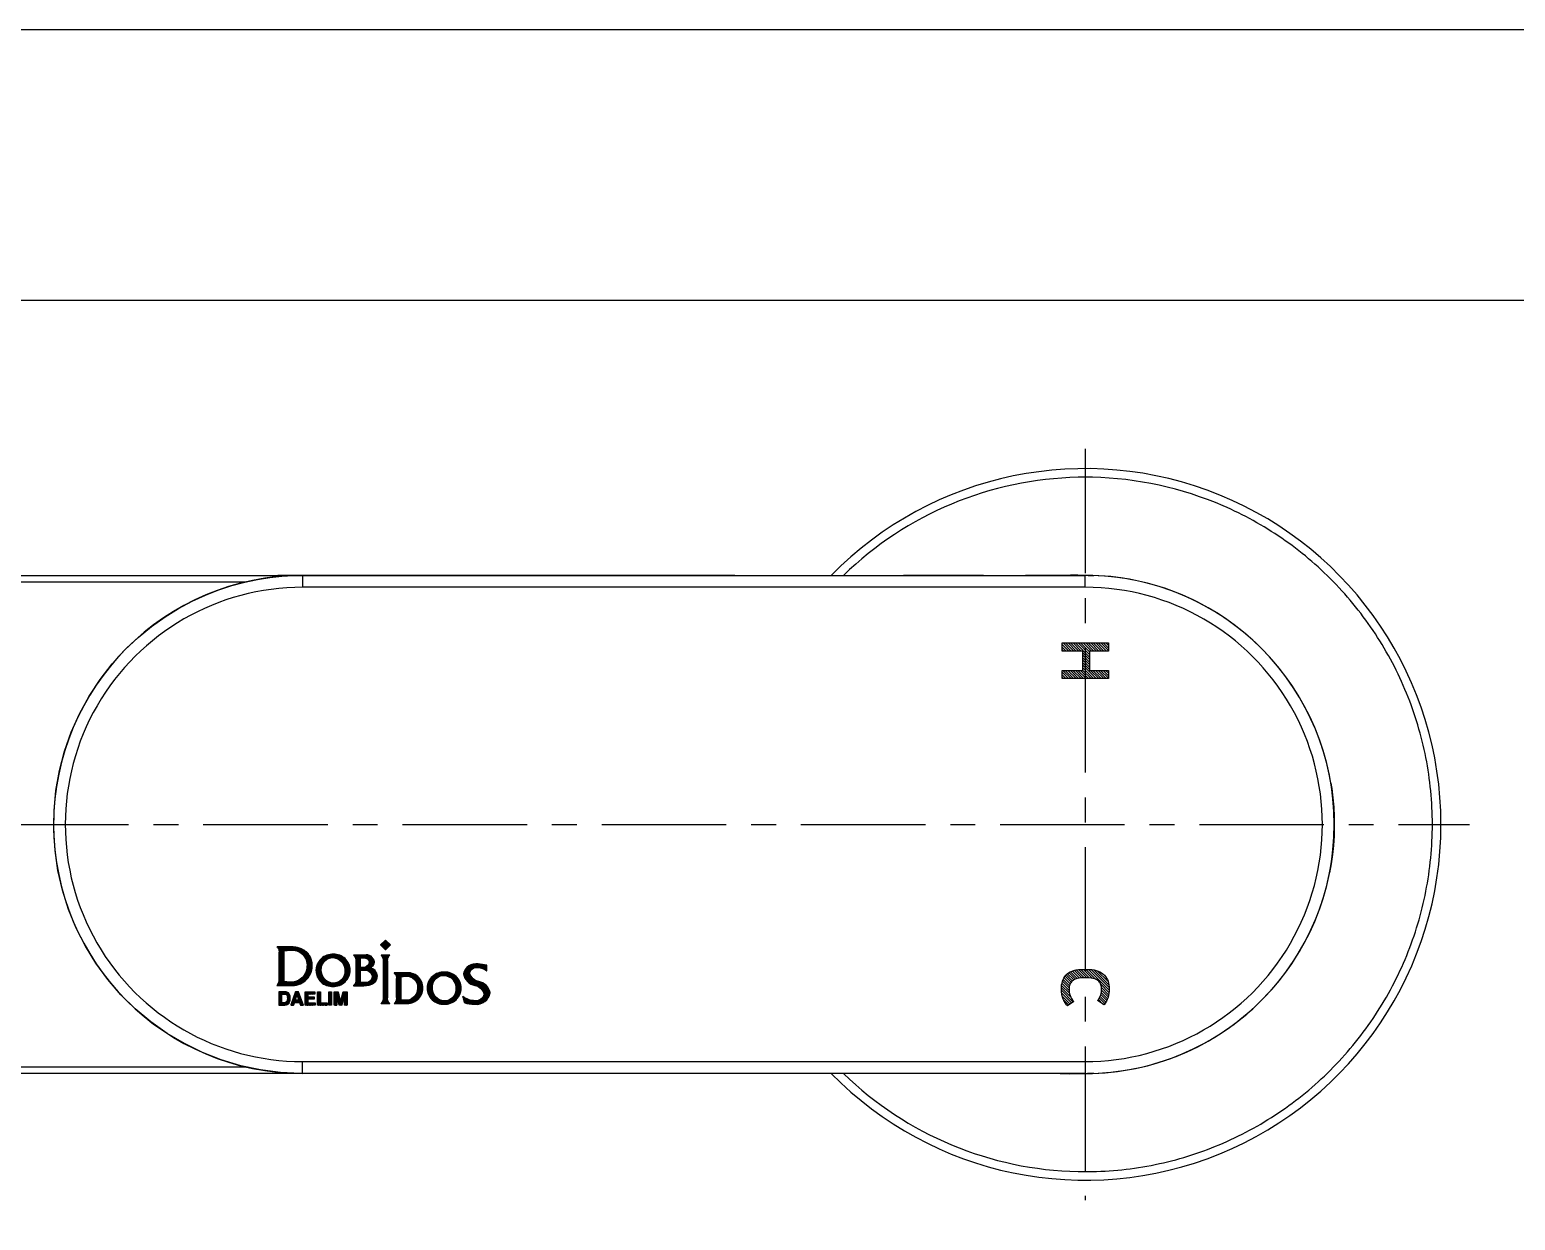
# Model space of a CAD drawing. Extents: x -14459 to -13865, y -11108 to -10688.
# Drawn here: x -14123.3 to -14018.9, y -10771.6 to -10688 of the extents above; entities that cross this region are included whole.
import ezdxf

# ---------------------------------------------------------------- set-up
doc = ezdxf.new("R2010")
doc.units = 0
doc.header["$LTSCALE"] = 7
doc.linetypes.add('CENTER', pattern=[2, 1.25, -0.25, 0.25, -0.25])
doc.layers.get('0').update_dxf_attribs({"color": 2, "linetype": 'CONTINUOUS'})
for name, color, linetype in [('D', 2, 'CONTINUOUS'), ('DIM', 2, 'CONTINUOUS'), ('DWG', 7, 'CONTINUOUS'), ('FL0702_BODY_DXF_CONTINUOUS_LINE', 7, 'CONTINUOUS'), ('LAYER_1', 160, 'CONTINUOUS'), ('TXT', 4, 'CONTINUOUS'), ('기본값', 7, 'CONTINUOUS')]:
    doc.layers.add(name, color=color, linetype=linetype)
pattern_1 = [(225, (-12935.545196, -9641.216866), (0.00531108553, -0.00531108553), [])]

# ---------------------------------------------------------------- blocks, each defined once
blk = doc.blocks.new('A$C7B5C652C')
at = {"layer": 'DWG', "linetype": 'Continuous'}
for p, q in [((-0.47, 2.69), (-0.03, 3)), ((-0.96, 0.44), (-1.54, 0.44)), ((-1.41, 1.02), (-1.08, 1.02))]:
    blk.add_line(p, q, dxfattribs=at)
blk.add_lwpolyline([(-2.59, 2.92), (-2.14, 2.61)], dxfattribs=at)
for points in [[(-2.95, 1.8), (-2.95, 2.03), (-2.92, 2.23), (-2.87, 2.41)], [(-2.87, 2.41), (-2.81, 2.58), (-2.72, 2.76), (-2.59, 2.92)], [(-2.36, 2.22), (-2.4, 2.09), (-2.41, 1.95), (-2.41, 1.8)], [(-2.14, 2.61), (-2.25, 2.48), (-2.33, 2.35), (-2.36, 2.22)], [(-0.2, 2.26), (-0.25, 2.42), (-0.34, 2.56), (-0.47, 2.69)], [(-0.13, 1.8), (-0.13, 1.95), (-0.15, 2.1), (-0.2, 2.26)], [(-0.03, 3), (0.07, 2.9), (0.15, 2.8), (0.2, 2.69)], [(0.2, 2.69), (0.26, 2.59), (0.3, 2.48), (0.33, 2.38)], [(0.33, 2.38), (0.37, 2.27), (0.39, 2.17), (0.39, 2.06)], [(-2.87, 1.27), (-2.92, 1.43), (-2.95, 1.61), (-2.95, 1.8)], [(-2.61, 0.84), (-2.73, 0.96), (-2.81, 1.11), (-2.87, 1.27)], [(-2.41, 1.8), (-2.41, 1.71), (-2.4, 1.61), (-2.37, 1.52)], [(-2.37, 1.52), (-2.34, 1.42), (-2.29, 1.34), (-2.22, 1.27)], [(-2.22, 1.27), (-2.14, 1.2), (-2.04, 1.14), (-1.91, 1.09)], [(-1.91, 1.09), (-1.78, 1.05), (-1.61, 1.02), (-1.41, 1.02)], [(-1.08, 1.02), (-0.91, 1.02), (-0.76, 1.05), (-0.64, 1.09)], [(-0.64, 1.09), (-0.52, 1.13), (-0.42, 1.19), (-0.35, 1.26)], [(-0.35, 1.26), (-0.27, 1.33), (-0.22, 1.41), (-0.18, 1.5)], [(-0.18, 1.5), (-0.15, 1.6), (-0.13, 1.69), (-0.13, 1.8)], [(0.33, 1.27), (0.28, 1.11), (0.2, 0.96), (0.09, 0.84)], [(0.41, 1.77), (0.41, 1.6), (0.38, 1.43), (0.33, 1.27)], [(0.39, 2.06), (0.4, 1.96), (0.41, 1.86), (0.41, 1.77)], [(-2.17, 0.55), (-2.35, 0.62), (-2.49, 0.72), (-2.61, 0.84)], [(-1.54, 0.44), (-1.79, 0.44), (-2, 0.48), (-2.17, 0.55)], [(-0.34, 0.55), (-0.51, 0.48), (-0.72, 0.44), (-0.96, 0.44)], [(0.09, 0.84), (-0.02, 0.72), (-0.17, 0.62), (-0.34, 0.55)]]:
    blk.add_open_spline(points, degree=3, dxfattribs=at)

msp = doc.modelspace()

# ---------------------------------------------------------------- hatches: boundary and pattern name
at = {"layer": 'D'}
h = msp.add_hatch(dxfattribs=at)
h.set_pattern_fill('ANSI31', color=256, angle=270, style=0)
h.set_pattern_definition([(315, (26119.52972, 9215.50683), (0.08838834765, 0.08838834765), [])])
h.paths.add_polyline_path([(-14049.30045, -10733.00426), (-14049.30045, -10731.65418), (-14050.75919, -10731.65418), (-14050.75919, -10731.07597), (-14047.5034, -10731.07597), (-14047.5034, -10731.65418), (-14048.82209, -10731.65418), (-14048.82209, -10733.00426), (-14047.5034, -10733.00426), (-14047.5034, -10733.58211), (-14050.75919, -10733.58211), (-14050.75919, -10733.00426)], flags=0)
h = msp.add_hatch(dxfattribs=at)
h.set_pattern_fill('ANSI31', color=256, scale=0.060088, angle=540, style=0)
h.set_pattern_definition(pattern_1)
h.paths.add_polyline_path([(-14104.31001, -10752.53383), (-14104.34475, -10752.52215), (-14104.38011, -10752.51115), (-14104.41606, -10752.50082), (-14104.4526, -10752.49117), (-14104.48974, -10752.48221), (-14104.52746, -10752.47394), (-14104.56576, -10752.46637), (-14104.60463, -10752.4595), (-14104.64407, -10752.45333), (-14104.68408, -10752.44787), (-14104.72464, -10752.44312), (-14104.76576, -10752.43909), (-14104.80742, -10752.43578), (-14104.84963, -10752.4332), (-14104.89237, -10752.43135), (-14104.97944, -10752.42987), (-14105.92994, -10752.42987, -0.236351066), (-14105.79562, -10752.84375), (-14105.79634, -10752.917), (-14105.79698, -10752.9798), (-14105.79698, -10754.55618), (-14105.79649, -10754.62779), (-14105.79603, -10754.69397, -0.243655521), (-14105.95391, -10755.13528), (-14105.00037, -10755.13528, 0.43964193), (-14103.45547, -10753.75749), (-14103.4559, -10753.71933), (-14103.45718, -10753.68163), (-14103.4593, -10753.6444), (-14103.46226, -10753.60763), (-14103.46606, -10753.57133), (-14103.47068, -10753.53552), (-14103.47613, -10753.50018), (-14103.4824, -10753.46533), (-14103.48948, -10753.43097), (-14103.49737, -10753.39711), (-14103.50607, -10753.36374), (-14103.51556, -10753.33088), (-14103.52585, -10753.29853), (-14103.53692, -10753.26669), (-14103.54877, -10753.23537), (-14103.5614, -10753.20458), (-14103.57481, -10753.1743), (-14103.58898, -10753.14457), (-14103.60391, -10753.11536), (-14103.6196, -10753.0867), (-14103.63604, -10753.05859), (-14103.65322, -10753.03102), (-14103.67115, -10753.00401), (-14103.68981, -10752.97755), (-14103.7092, -10752.95166), (-14103.72932, -10752.92634), (-14103.75016, -10752.90159), (-14103.77171, -10752.87742), (-14103.79397, -10752.85383), (-14103.81693, -10752.83082), (-14103.8406, -10752.80841), (-14103.86495, -10752.78659), (-14103.89, -10752.76537), (-14103.91573, -10752.74476), (-14103.94213, -10752.72475), (-14103.96921, -10752.70536), (-14103.99696, -10752.68659), (-14104.02537, -10752.66843), (-14104.05444, -10752.65091), (-14104.08416, -10752.63402), (-14104.11452, -10752.61776), (-14104.14553, -10752.60214), (-14104.17717, -10752.58717), (-14104.20945, -10752.57285), (-14104.24235, -10752.55918), (-14104.27587, -10752.54617)])
h.paths.add_polyline_path([(-14105.01087, -10752.66738, -0.483453357), (-14103.8274, -10753.8081, -0.445777574), (-14105.08523, -10754.8978), (-14105.4094, -10754.86768), (-14105.42862, -10754.86378), (-14105.42862, -10752.71891), (-14105.41, -10752.71468)], flags=16)
h.paths.add_polyline_path([(-14101.96473, -10752.94743, 0.421392186), (-14103.19289, -10754.07414, 0.424464785), (-14101.99739, -10755.21069, 0.419676399), (-14100.79197, -10754.05775, 0.420230276)])
h.paths.add_polyline_path([(-14101.98745, -10753.18319, -0.422983415), (-14101.1654, -10754.12332, -0.443437946), (-14101.98102, -10754.97487, -0.412578519), (-14102.81956, -10754.04469, -0.443880162)], flags=16)
h.paths.add_polyline_path([(-14099.08743, -10753.478, 0.448312682), (-14099.77206, -10753.00311), (-14100.54829, -10753.00311), (-14100.54829, -10753.0129, -0.29521394), (-14100.40413, -10753.46161), (-14100.40413, -10754.69651, -0.289976597), (-14100.54829, -10755.1485), (-14100.54829, -10755.15831), (-14100.00785, -10755.15831, 0.113926813), (-14099.27414, -10755.05675, 0.285243547), (-14098.88112, -10754.48356, 0.373227885), (-14099.41497, -10753.90381, 0.323791047)])
h.paths.add_polyline_path([(-14100.07011, -10753.22912), (-14099.85059, -10753.2061, -0.453803539), (-14099.44447, -10753.53038, -0.413867547), (-14099.96193, -10753.87103), (-14100.07011, -10753.87103)], flags=16)
h.paths.add_polyline_path([(-14100.07011, -10754.08723), (-14099.84083, -10754.07414, -0.446220881), (-14099.24461, -10754.51304, -0.476995034), (-14099.78502, -10754.92241), (-14100.07011, -10754.89619)], flags=16)
h.paths.add_polyline_path([(-14098.14533, -10753.46491, -0.288199937), (-14098.00123, -10753.0129), (-14098.00123, -10753.00311), (-14098.56948, -10753.00311), (-14098.56948, -10753.06587, -0.248323585), (-14098.47943, -10753.46491), (-14098.47943, -10755.95013, -0.245344112), (-14098.56948, -10756.34555), (-14098.56948, -10756.40871), (-14098.00123, -10756.40871), (-14098.00123, -10756.39889, -0.290314591), (-14098.14533, -10755.95013)])
h.paths.add_polyline_path([(-14097.96774, -10752.29502), (-14098.31243, -10751.95034), (-14098.56948, -10752.20734), (-14098.56948, -10752.38248), (-14098.31243, -10752.63956)])
h.paths.add_polyline_path([(-14098.56948, -10752.20734), (-14098.65706, -10752.29489), (-14098.56948, -10752.38248)])
h.paths.add_polyline_path([(-14098.56948, -10753.00311), (-14098.62353, -10753.00311), (-14098.62353, -10753.0129, -0.043350067), (-14098.56948, -10753.06587)])
h.paths.add_polyline_path([(-14096.89286, -10754.25517), (-14097.69532, -10754.25517), (-14097.69532, -10754.26498, -0.310287091), (-14097.55127, -10754.70389), (-14097.55127, -10755.93879, -0.280542275), (-14097.69532, -10756.40059), (-14097.69532, -10756.41034), (-14096.90925, -10756.41034, 0.442759957), (-14095.68096, -10755.31311, 0.459325068)])
h.paths.add_polyline_path([(-14096.92247, -10754.49099, -0.485809689), (-14096.0544, -10755.35241, -0.453578419), (-14096.978, -10756.17445), (-14097.21712, -10756.15165), (-14097.21712, -10754.52698)], flags=16)
h.paths.add_polyline_path([(-14094.15976, -10754.19951, 0.421405125), (-14095.38805, -10755.32625, 0.424441279), (-14094.1926, -10756.46272, 0.419715787), (-14092.9871, -10755.30986, 0.420245362)])
h.paths.add_polyline_path([(-14094.18276, -10754.43531, -0.423025914), (-14093.36054, -10755.37543, -0.443471173), (-14094.17621, -10756.22695, -0.41259122), (-14095.01462, -10755.29672, -0.443865127)], flags=16)
h.paths.add_polyline_path([(-14091.19625, -10753.71604), (-14091.79364, -10753.62999, 0.42075008), (-14092.8175, -10754.33196, 0.317457491), (-14092.03108, -10755.14427, -0.298737554), (-14091.37913, -10755.75366, -0.384409901), (-14092.00265, -10756.2142, -0.16199891), (-14092.87712, -10755.90659), (-14092.77554, -10756.34416, 0.08677806), (-14092.04864, -10756.4641, 0.406659346), (-14090.95375, -10755.62405, 0.296430894), (-14091.73873, -10754.86596, -0.278799962), (-14092.39212, -10754.28599, -0.426892729), (-14091.8272, -10753.87987, -0.173483058), (-14091.19625, -10754.1111)])
h = msp.add_hatch(dxfattribs=at)
h.set_pattern_fill('ANSI31', color=256, angle=270, style=0)
h.set_pattern_definition([(315, (26119.53156, 9224.93324), (0.08838834765, 0.08838834765), [])])
h.paths.add_polyline_path([(-14047.45189, -10755.37935), (-14047.45316, -10755.46387), (-14047.45697, -10755.54596), (-14047.46333, -10755.62561), (-14047.46745, -10755.66451), (-14047.47222, -10755.70281), (-14047.47761, -10755.74048), (-14047.48363, -10755.77754), (-14047.49029, -10755.81398), (-14047.49758, -10755.8498), (-14047.50549, -10755.88499), (-14047.51404, -10755.91957), (-14047.52322, -10755.95351), (-14047.53303, -10755.98684), (-14047.54367, -10756.01978), (-14047.55522, -10756.0526), (-14047.56768, -10756.0853), (-14047.58106, -10756.11787), (-14047.59535, -10756.15032), (-14047.61055, -10756.18264), (-14047.62667, -10756.21484), (-14047.64371, -10756.24692), (-14047.66166, -10756.27887), (-14047.68054, -10756.3107), (-14047.70033, -10756.34241), (-14047.72104, -10756.37399), (-14047.74268, -10756.40544), (-14047.76524, -10756.43678), (-14047.78872, -10756.46798), (-14047.81313, -10756.49907), (-14048.25551, -10756.18792), (-14048.23507, -10756.16306), (-14048.21553, -10756.13824), (-14048.19689, -10756.11346), (-14048.17917, -10756.08871), (-14048.16234, -10756.064), (-14048.14642, -10756.03933), (-14048.13139, -10756.01469), (-14048.11727, -10755.9901), (-14048.10404, -10755.96555), (-14048.09171, -10755.94104), (-14048.08027, -10755.91657), (-14048.06973, -10755.89215), (-14048.06007, -10755.86777), (-14048.05131, -10755.84344), (-14048.04343, -10755.81916), (-14048.03644, -10755.79492), (-14048.02439, -10755.74594), (-14048.0139, -10755.69611), (-14048.00499, -10755.64542), (-14047.99768, -10755.59388), (-14047.99197, -10755.54151), (-14047.98787, -10755.48829), (-14047.98541, -10755.43424), (-14047.98458, -10755.37935), (-14047.98475, -10755.36131), (-14047.98526, -10755.3433), (-14047.9861, -10755.32533), (-14047.98729, -10755.30739), (-14047.98881, -10755.28949), (-14047.99066, -10755.27162), (-14047.99286, -10755.25379), (-14047.99538, -10755.23599), (-14047.99825, -10755.21823), (-14048.00144, -10755.20051), (-14048.00498, -10755.18283), (-14048.00884, -10755.16519), (-14048.01304, -10755.14758), (-14048.01757, -10755.13002), (-14048.02243, -10755.1125), (-14048.02762, -10755.09501), (-14048.03325, -10755.07761), (-14048.03943, -10755.06045), (-14048.04615, -10755.04355), (-14048.05342, -10755.02689), (-14048.06123, -10755.01048), (-14048.06959, -10754.99432), (-14048.07849, -10754.97842), (-14048.08794, -10754.96277), (-14048.09794, -10754.94736), (-14048.10848, -10754.93222), (-14048.11957, -10754.91732), (-14048.1312, -10754.90268), (-14048.14338, -10754.88829), (-14048.15611, -10754.87416), (-14048.16938, -10754.86028), (-14048.18319, -10754.84666), (-14048.19766, -10754.83326), (-14048.21276, -10754.82018), (-14048.22849, -10754.80743), (-14048.24485, -10754.79499), (-14048.26184, -10754.78288), (-14048.27946, -10754.77108), (-14048.29771, -10754.75961), (-14048.31659, -10754.74845), (-14048.3361, -10754.73762), (-14048.35625, -10754.7271), (-14048.37703, -10754.71689), (-14048.39845, -10754.70701), (-14048.4205, -10754.69744), (-14048.44319, -10754.68818), (-14048.46651, -10754.67925), (-14048.49046, -10754.67062), (-14048.51516, -10754.66242), (-14048.5407, -10754.65473), (-14048.56709, -10754.64757), (-14048.59432, -10754.64093), (-14048.62239, -10754.63482), (-14048.65132, -10754.62923), (-14048.68108, -10754.62418), (-14048.7117, -10754.61965), (-14048.74316, -10754.61564), (-14048.77547, -10754.61217), (-14048.80863, -10754.60923), (-14048.84264, -10754.60682), (-14048.91321, -10754.60361), (-14048.98718, -10754.60254), (-14049.32126, -10754.60254), (-14049.38446, -10754.60353), (-14049.44523, -10754.6065), (-14049.47471, -10754.60874), (-14049.50358, -10754.61146), (-14049.53185, -10754.61469), (-14049.55951, -10754.61841), (-14049.58658, -10754.62263), (-14049.61305, -10754.62734), (-14049.63893, -10754.63255), (-14049.66421, -10754.63825), (-14049.68889, -10754.64446), (-14049.71299, -10754.65115), (-14049.73649, -10754.65835), (-14049.75941, -10754.66604), (-14049.7817, -10754.67408), (-14049.80346, -10754.68246), (-14049.82469, -10754.69117), (-14049.8454, -10754.70023), (-14049.86558, -10754.70963), (-14049.88523, -10754.71937), (-14049.90436, -10754.72944), (-14049.92296, -10754.73985), (-14049.94104, -10754.75061), (-14049.95859, -10754.7617), (-14049.97562, -10754.77313), (-14049.99212, -10754.7849), (-14050.00811, -10754.79701), (-14050.02356, -10754.80946), (-14050.0385, -10754.82224), (-14050.05292, -10754.83537), (-14050.06677, -10754.84873), (-14050.08015, -10754.86237), (-14050.09306, -10754.87628), (-14050.1055, -10754.89046), (-14050.11746, -10754.9049), (-14050.12895, -10754.91962), (-14050.13996, -10754.9346), (-14050.1505, -10754.94985), (-14050.16057, -10754.96536), (-14050.17016, -10754.98113), (-14050.17927, -10754.99717), (-14050.1879, -10755.01347), (-14050.19606, -10755.03003), (-14050.20374, -10755.04684), (-14050.21094, -10755.06392), (-14050.21766, -10755.08125), (-14050.22394, -10755.09883), (-14050.22982, -10755.11651), (-14050.23529, -10755.13429), (-14050.24035, -10755.15217), (-14050.24501, -10755.17015), (-14050.24927, -10755.18823), (-14050.25311, -10755.20642), (-14050.25656, -10755.2247), (-14050.2596, -10755.24309), (-14050.26223, -10755.26159), (-14050.26446, -10755.28019), (-14050.26628, -10755.29889), (-14050.2677, -10755.3177), (-14050.26871, -10755.33662), (-14050.26932, -10755.35564), (-14050.26952, -10755.37477), (-14050.26925, -10755.40306), (-14050.26843, -10755.43143), (-14050.26707, -10755.4599), (-14050.26516, -10755.48846), (-14050.2627, -10755.5171), (-14050.2597, -10755.54583), (-14050.25615, -10755.57464), (-14050.25206, -10755.60354), (-14050.24742, -10755.63252), (-14050.24224, -10755.66158), (-14050.23023, -10755.71995), (-14050.21604, -10755.77863), (-14050.19967, -10755.83761), (-14050.19038, -10755.86714), (-14050.18009, -10755.89632), (-14050.16881, -10755.92515), (-14050.15653, -10755.95364), (-14050.14325, -10755.98179), (-14050.12897, -10756.00959), (-14050.11369, -10756.03706), (-14050.09741, -10756.06418), (-14050.08012, -10756.09097), (-14050.06183, -10756.11741), (-14050.04253, -10756.14352), (-14050.02222, -10756.1693), (-14050.0009, -10756.19474), (-14049.97857, -10756.21984), (-14049.95522, -10756.24462), (-14049.93086, -10756.26906), (-14050.37324, -10756.57597), (-14050.40851, -10756.53961), (-14050.42542, -10756.52124), (-14050.44184, -10756.50275), (-14050.45778, -10756.48413), (-14050.47324, -10756.46539), (-14050.48821, -10756.44653), (-14050.50271, -10756.42754), (-14050.51672, -10756.40843), (-14050.53026, -10756.38919), (-14050.54332, -10756.36983), (-14050.5559, -10756.35035), (-14050.56801, -10756.33074), (-14050.57964, -10756.31101), (-14050.5908, -10756.29115), (-14050.60149, -10756.27117), (-14050.62171, -10756.23112), (-14050.64084, -10756.19114), (-14050.65887, -10756.15124), (-14050.67579, -10756.11141), (-14050.69161, -10756.07167), (-14050.70631, -10756.03201), (-14050.7199, -10755.99244), (-14050.73237, -10755.95297), (-14050.74373, -10755.9135), (-14050.75401, -10755.87418), (-14050.76321, -10755.83503), (-14050.77135, -10755.79603), (-14050.77843, -10755.75717), (-14050.78446, -10755.71847), (-14050.78944, -10755.6799), (-14050.7934, -10755.64147), (-14050.79936, -10755.56566), (-14050.80354, -10755.4922), (-14050.806, -10755.42105), (-14050.8068, -10755.35219), (-14050.80651, -10755.31901), (-14050.80561, -10755.28603), (-14050.80412, -10755.25323), (-14050.80203, -10755.22062), (-14050.79934, -10755.18821), (-14050.79605, -10755.15598), (-14050.79216, -10755.12395), (-14050.78766, -10755.0921), (-14050.78257, -10755.06045), (-14050.77687, -10755.02898), (-14050.77056, -10754.99771), (-14050.76364, -10754.96662), (-14050.75612, -10754.93573), (-14050.74799, -10754.90503), (-14050.73925, -10754.87451), (-14050.7299, -10754.84419), (-14050.71996, -10754.81425), (-14050.70931, -10754.78477), (-14050.69796, -10754.75575), (-14050.68591, -10754.72718), (-14050.67316, -10754.69906), (-14050.6597, -10754.6714), (-14050.64554, -10754.64419), (-14050.63068, -10754.61744), (-14050.61511, -10754.59114), (-14050.59885, -10754.5653), (-14050.58188, -10754.53991), (-14050.5642, -10754.51498), (-14050.54583, -10754.4905), (-14050.52675, -10754.46648), (-14050.50697, -10754.44291), (-14050.48648, -10754.4198), (-14050.46523, -10754.39726), (-14050.44327, -10754.3753), (-14050.42061, -10754.35391), (-14050.39724, -10754.3331), (-14050.37317, -10754.31286), (-14050.3484, -10754.2932), (-14050.32292, -10754.27412), (-14050.29673, -10754.25562), (-14050.26984, -10754.23771), (-14050.24223, -10754.22038), (-14050.21392, -10754.20363), (-14050.18491, -10754.18748), (-14050.15518, -10754.17191), (-14050.12474, -10754.15693), (-14050.09359, -10754.14255), (-14050.06174, -10754.12875), (-14050.02916, -10754.11562), (-14049.99574, -10754.10332), (-14049.96147, -10754.09187), (-14049.92634, -10754.08127), (-14049.89037, -10754.07151), (-14049.85354, -10754.06259), (-14049.81587, -10754.05453), (-14049.77735, -10754.04731), (-14049.73799, -10754.04093), (-14049.69777, -10754.03541), (-14049.65671, -10754.03073), (-14049.61481, -10754.02691), (-14049.57205, -10754.02393), (-14049.52846, -10754.0218), (-14049.48402, -10754.02052), (-14049.43873, -10754.0201), (-14048.85594, -10754.0201), (-14048.81069, -10754.02052), (-14048.76622, -10754.02177), (-14048.72252, -10754.02385), (-14048.67961, -10754.02677), (-14048.63749, -10754.03052), (-14048.59614, -10754.03509), (-14048.55559, -10754.0405), (-14048.51582, -10754.04673), (-14048.47684, -10754.05379), (-14048.43865, -10754.06168), (-14048.40126, -10754.07039), (-14048.36466, -10754.07993), (-14048.32886, -10754.09029), (-14048.29385, -10754.10147), (-14048.25964, -10754.11347), (-14048.22623, -10754.12629), (-14048.19358, -10754.13983), (-14048.16163, -10754.154), (-14048.13038, -10754.1688), (-14048.09983, -10754.18422), (-14048.07, -10754.20026), (-14048.04086, -10754.21693), (-14048.01243, -10754.23423), (-14047.98471, -10754.25214), (-14047.9577, -10754.27067), (-14047.93139, -10754.28982), (-14047.90579, -10754.30959), (-14047.8809, -10754.32998), (-14047.85672, -10754.35098), (-14047.83325, -10754.3726), (-14047.81049, -10754.39483), (-14047.78844, -10754.41768), (-14047.76704, -10754.44107), (-14047.74637, -10754.46493), (-14047.72642, -10754.48926), (-14047.7072, -10754.51406), (-14047.68871, -10754.53934), (-14047.67094, -10754.56509), (-14047.6539, -10754.59131), (-14047.63758, -10754.61801), (-14047.62198, -10754.64519), (-14047.60711, -10754.67284), (-14047.59296, -10754.70097), (-14047.57953, -10754.72957), (-14047.56682, -10754.75866), (-14047.55484, -10754.78822), (-14047.54357, -10754.81826), (-14047.53303, -10754.84877), (-14047.52322, -10754.87968), (-14047.51404, -10754.91089), (-14047.50549, -10754.94239), (-14047.49758, -10754.97419), (-14047.49029, -10755.00629), (-14047.48363, -10755.0387), (-14047.47761, -10755.0714), (-14047.47222, -10755.10441), (-14047.46745, -10755.13771), (-14047.46333, -10755.17132), (-14047.45983, -10755.20523), (-14047.45697, -10755.23945), (-14047.45475, -10755.27397), (-14047.45316, -10755.30879), (-14047.4522, -10755.34392)], flags=0)
h = msp.add_hatch(dxfattribs=at)
h.set_pattern_fill('ANSI31', color=256, scale=0.060088, angle=540, style=0)
h.set_pattern_definition(pattern_1)
h.paths.add_polyline_path([(-14105.03064, -10756.25372), (-14105.00535, -10756.14737), (-14104.99687, -10756.0282), (-14104.99888, -10755.97789), (-14105.00485, -10755.92583), (-14105.01482, -10755.87208), (-14105.03026, -10755.81874), (-14105.05272, -10755.76791), (-14105.08207, -10755.71962), (-14105.12726, -10755.66766), (-14105.18078, -10755.62767), (-14105.24258, -10755.59968), (-14105.28499, -10755.5891), (-14105.3337, -10755.5823), (-14105.38892, -10755.57939), (-14105.79548, -10755.57939), (-14105.79548, -10756.52338), (-14105.38892, -10756.52338), (-14105.25872, -10756.50376), (-14105.15315, -10756.445), (-14105.07247, -10756.34722)])
h.paths.add_polyline_path([(-14105.60444, -10755.74176), (-14105.42228, -10755.74176), (-14105.34201, -10755.75034), (-14105.28181, -10755.77611), (-14105.24173, -10755.8191), (-14105.21681, -10755.8782), (-14105.20169, -10755.95238), (-14105.19662, -10756.0414), (-14105.19994, -10756.10833), (-14105.20995, -10756.16876), (-14105.22667, -10756.22272), (-14105.27297, -10756.29949), (-14105.33818, -10756.34569), (-14105.42228, -10756.36115), (-14105.60444, -10756.36115)], flags=16)
h.paths.add_polyline_path([(-14104.41067, -10755.57939), (-14104.63441, -10755.57939), (-14104.97077, -10756.52338), (-14104.76432, -10756.52338), (-14104.70005, -10756.3285), (-14104.35433, -10756.3285), (-14104.2921, -10756.52338), (-14104.07815, -10756.52338)])
h.paths.add_polyline_path([(-14104.64708, -10756.16656), (-14104.52467, -10755.79528), (-14104.40618, -10756.16656)], flags=16)
h.paths.add_polyline_path([(-14103.31284, -10755.9463), (-14103.75829, -10755.9463), (-14103.75829, -10755.74674), (-14103.27198, -10755.74674), (-14103.27198, -10755.57939), (-14103.9509, -10755.57939), (-14103.9509, -10756.52338), (-14103.24763, -10756.52338), (-14103.24763, -10756.3543), (-14103.75829, -10756.3543), (-14103.75829, -10756.10824), (-14103.31284, -10756.10824)])
h.paths.add_polyline_path([(-14102.88534, -10755.57939), (-14103.08148, -10755.57939), (-14103.08148, -10756.52338), (-14102.4159, -10756.52338), (-14102.4159, -10756.3543), (-14102.88534, -10756.3543)])
h.paths.add_polyline_path([(-14102.10187, -10755.57939), (-14102.29825, -10755.57939), (-14102.29825, -10756.52338), (-14102.10187, -10756.52338)])
h.paths.add_polyline_path([(-14101.73617, -10755.86414), (-14101.73621, -10755.83838), (-14101.73635, -10755.80783), (-14101.73693, -10755.77719), (-14101.73716, -10755.75167), (-14101.73719, -10755.73132), (-14101.55933, -10756.52338), (-14101.36787, -10756.52338), (-14101.18824, -10755.73132), (-14101.18833, -10755.75167), (-14101.18867, -10755.77719), (-14101.18932, -10755.80783), (-14101.1894, -10755.83838), (-14101.18953, -10755.86414), (-14101.18963, -10755.88509), (-14101.18963, -10756.52338), (-14101.00716, -10756.52338), (-14101.00716, -10755.57939), (-14101.29006, -10755.57939), (-14101.46107, -10756.32166), (-14101.63243, -10755.57939), (-14101.91874, -10755.57939), (-14101.91874, -10756.52338), (-14101.73617, -10756.52338)])
h = msp.add_hatch(dxfattribs=at)
h.set_pattern_fill('ANSI31', color=256, scale=0.057227, angle=540, style=0)
h.set_pattern_definition([(225, (-13050.584782, -9648.634437), (0.005058176696, -0.005058176696), [])])
h.paths.add_polyline_path([(-14098.56948, -10756.34555, -0.043413743), (-14098.62353, -10756.39889), (-14098.62353, -10756.40871), (-14098.56948, -10756.40871)])

# ---------------------------------------------------------------- linework, layer by layer
at = {"linetype": 'Continuous'}
msp.add_lwpolyline([(-14458.92701, -11107.98563), (-13864.92701, -11107.98563), (-13864.92701, -10687.98563), (-14458.92701, -10687.98563)], close=True, dxfattribs=at)
at = {"layer": 'D', "color": 1, "linetype": 'CENTER'}
for p, q in [((-14049.12861, -10717.43036), (-14049.12861, -10770.21855)), ((-14181.11111, -10743.82445), (-14022.12862, -10743.82445))]:
    msp.add_line(p, q, dxfattribs=at)
at = {"layer": 'DWG', "color": 7, "linetype": 'Continuous'}
for p, q in [((-14104.13042, -10726.32553), (-14049.13042, -10726.32553)), ((-14050.16014, -10726.28867), (-14049.83058, -10726.29247)), ((-14049.83075, -10726.29801), (-14049.83069, -10726.30503)), ((-14049.83061, -10726.29282), (-14049.65591, -10726.29722)), ((-14049.83061, -10726.30921), (-14049.8305, -10726.31373)), ((-14049.8306, -10726.29247), (-14049.83013, -10726.32551)), ((-14049.8305, -10726.31373), (-14049.83021, -10726.32329)), ((-14049.65591, -10726.29722), (-14049.45943, -10726.30303)), ((-14049.45943, -10726.30303), (-14048.97712, -10726.31953)), ((-14049.24561, -10726.32553), (-14049.18552, -10726.32369)), ((-14049.18552, -10726.32369), (-14049.08982, -10726.32132)), ((-14049.08982, -10726.32132), (-14049.0468, -10726.3205)), ((-14049.06954, -10726.31964), (-14048.98681, -10726.31964)), ((-14049.0468, -10726.3205), (-14048.98782, -10726.31965)), ((-14048.98782, -10726.31965), (-14048.92733, -10726.31911)), ((-14048.92733, -10726.31911), (-14048.88112, -10726.31892)), ((-14048.88112, -10726.31892), (-14048.83417, -10726.31895)), ((-14048.7705, -10726.31933), (-14048.72198, -10726.3199)), ((-14048.72198, -10726.3199), (-14048.67284, -10726.32072)), ((-14048.67284, -10726.32072), (-14048.62312, -10726.3218)), ((-14048.62312, -10726.3218), (-14048.57284, -10726.32317)), ((-14048.57284, -10726.32317), (-14048.53305, -10726.32443)), ((-14104.13152, -10760.48778), (-14049.12934, -10760.4875)), ((-14104.13042, -10761.32545), (-14104.13152, -10760.48778)), ((-14049.12934, -10760.4875), (-14049.13042, -10761.32545)), ((-14104.13042, -10761.32786), (-14104.28964, -10761.32672)), ((-14049.13042, -10761.32553), (-14104.13042, -10761.32553)), ((-14049.67302, -10761.35435), (-14049.83046, -10761.3583)), ((-14049.83015, -10761.32569), (-14049.82972, -10761.35828)), ((-14049.41212, -10761.34648), (-14049.67302, -10761.35435)), ((-14048.95383, -10761.33061), (-14049.41212, -10761.34648))]:
    msp.add_line(p, q, dxfattribs=at)
for points in [[(-14104.28964, -10761.32672), (-14105.68439, -10761.25753), (-14107.08941, -10761.0739), (-14108.48048, -10760.77546), (-14109.84533, -10760.3647), (-14111.16628, -10759.84784), (-14112.43842, -10759.22762), (-14113.65328, -10758.50816), (-14114.80556, -10757.69357), (-14115.88972, -10756.78797), (-14116.89828, -10755.79673), (-14117.82477, -10754.72416), (-14118.66142, -10753.57865), (-14119.40275, -10752.36987), (-14120.04457, -10751.10601), (-14120.58224, -10749.79582), (-14121.01186, -10748.44704), (-14121.32991, -10747.06808), (-14121.53355, -10745.66778), (-14121.62394, -10744.25482), (-14121.60184, -10742.84024), (-14121.46675, -10741.43534), (-14121.21858, -10740.04671), (-14120.8586, -10738.68177), (-14120.38907, -10737.34934), (-14119.81117, -10736.0545), (-14119.13334, -10734.81447), (-14118.36224, -10733.63845), (-14117.51625, -10732.54879), (-14116.61737, -10731.56193), (-14115.68407, -10730.68085), (-14114.74435, -10729.91255), (-14113.79886, -10729.24048), (-14112.85055, -10728.65459), (-14111.90421, -10728.14837), (-14110.96074, -10727.71435), (-14110.02624, -10727.34857), (-14109.10452, -10727.04644), (-14108.19833, -10726.80349), (-14107.30987, -10726.61562), (-14106.44048, -10726.47892), (-14105.59116, -10726.38889), (-14104.763, -10726.34019), (-14104.23919, -10726.32978)], [(-14051.16062, -10726.32553), (-14050.78057, -10726.30166), (-14050.16014, -10726.28867)], [(-14049.83058, -10726.29247), (-14049.83063, -10726.29253), (-14049.83072, -10726.29347), (-14049.83072, -10726.29536), (-14049.83075, -10726.29801)], [(-14048.93259, -10726.32729), (-14048.89089, -10726.32724), (-14048.80099, -10726.32771)], [(-14048.83417, -10726.31895), (-14048.81837, -10726.319), (-14048.7705, -10726.31933)], [(-14048.80099, -10726.32771), (-14048.75337, -10726.32827), (-14048.70423, -10726.32908), (-14048.65384, -10726.33015), (-14048.60243, -10726.33149), (-14048.56044, -10726.33278)], [(-14049.83044, -10761.35859), (-14050.22613, -10761.36225), (-14050.89267, -10761.34425), (-14051.15303, -10761.32553)], [(-14049.83023, -10761.32553), (-14049.83027, -10761.3269), (-14049.83048, -10761.33331), (-14049.83063, -10761.33951), (-14049.83071, -10761.34532), (-14049.83073, -10761.35041), (-14049.83078, -10761.35439), (-14049.83065, -10761.35725), (-14049.83045, -10761.35857)], [(-14048.84326, -10761.33048), (-14048.96759, -10761.33064), (-14048.96949, -10761.33065)], [(-14048.53129, -10761.32467), (-14048.60758, -10761.32698), (-14048.68733, -10761.32876), (-14048.7561, -10761.3298), (-14048.84326, -10761.33048)]]:
    msp.add_lwpolyline(points, dxfattribs=at)
at = {"layer": 'DWG', "linetype": 'Continuous'}
msp.add_lwpolyline([(-14049.30045, -10733.00426), (-14049.30045, -10731.65418), (-14050.75919, -10731.65418), (-14050.75919, -10731.07597), (-14047.5034, -10731.07597), (-14047.5034, -10731.65418), (-14048.82209, -10731.65418), (-14048.82209, -10733.00426), (-14047.5034, -10733.00426), (-14047.5034, -10733.58211), (-14050.75919, -10733.58211), (-14050.75919, -10733.00426), (-14049.30045, -10733.00426)], dxfattribs=at)
at = {"layer": 'DWG', "color": 7, "linetype": 'Continuous'}
for centre, start, end in [((-14104.13042, -10743.82553), 90, 270), ((-14049.13042, -10743.82553), 270, 90)]:
    msp.add_arc(centre, 17.5, start, end, dxfattribs=at)
at = {"layer": 'DWG'}
for centre, radius, start, end in [((-14104.15275, -10743.82553), 16.66196, 89.9291154, 270), ((-14049.12869, -10743.82553), 16.66199, 269.9108407, 90)]:
    msp.add_arc(centre, radius, start, end, dxfattribs=at)
at = {"layer": 'DWG', "color": 7, "linetype": 'Continuous'}
for points, knots in [([(-14104.13042, -10726.32553), (-14104.13155, -10726.32554), (-14104.12996, -10726.32991), (-14104.1309, -10726.3336), (-14104.1305, -10726.34361), (-14104.13101, -10726.35977), (-14104.13096, -10726.38577), (-14104.13118, -10726.41936), (-14104.13129, -10726.46082), (-14104.13143, -10726.50964), (-14104.1316, -10726.5882), (-14104.13179, -10726.70012), (-14104.13196, -10726.84642), (-14104.13208, -10727.00293), (-14104.13212, -10727.10976), (-14104.13214, -10727.16354)], [0, 0, 0, 0, 0.004072686, 0.009241433, 0.01657249, 0.037942449, 0.068624097, 0.108907357, 0.158487519, 0.216913915, 0.283735869, 0.439710623, 0.61756656, 0.807495788, 1, 1, 1, 1]), ([(-14049.12869, -10727.16353), (-14049.12871, -10727.10976), (-14049.12876, -10727.00293), (-14049.12887, -10726.84642), (-14049.12904, -10726.70012), (-14049.12923, -10726.5882), (-14049.1294, -10726.50964), (-14049.12954, -10726.46082), (-14049.12965, -10726.41936), (-14049.12987, -10726.38577), (-14049.12982, -10726.35977), (-14049.13033, -10726.34361), (-14049.12993, -10726.3336), (-14049.13087, -10726.32991), (-14049.12928, -10726.32554), (-14049.13042, -10726.32553)], [0, 0, 0, 0, 0.192504237, 0.382433476, 0.560289431, 0.716264152, 0.783086095, 0.841512517, 0.891092696, 0.931375922, 0.962057536, 0.983427509, 0.990758577, 0.995927333, 1, 1, 1, 1]), ([(-14049.12869, -10727.1614), (-14058.29593, -10727.16285), (-14076.63042, -10727.15933), (-14094.9649, -10727.16284), (-14104.13214, -10727.16141)], [0, 0, 0, 0, 0.499999995, 1, 1, 1, 1])]:
    msp.add_open_spline(points, degree=3, knots=knots, dxfattribs=at)
at = {"layer": 'FL0702_BODY_DXF_CONTINUOUS_LINE', "color": 7, "linetype": 'Continuous'}
for p, q in [((-14110.79795, -10726.32464), (-14086.88325, -10726.32459)), ((-14089.75171, -10726.32459), (-14105.87349, -10726.32463)), ((-14073.74822, -10726.32459), (-14089.75171, -10726.32459)), ((-14056.28673, -10726.32457), (-14061.91022, -10726.32458)), ((-14050.04475, -10726.32425), (-14053.3299, -10726.32455)), ((-14048.62881, -10726.32333), (-14048.62868, -10726.33122)), ((-14031.87202, -10740.92941), (-14031.81098, -10741.29755)), ((-14031.81098, -10741.29755), (-14031.72789, -10741.95137)), ((-14031.72789, -10741.95137), (-14031.66925, -10742.61227)), ((-14031.70734, -10742.1749), (-14031.70489, -10742.20061)), ((-14031.6941, -10742.31974), (-14031.68736, -10742.3992)), ((-14031.68736, -10742.3992), (-14031.68099, -10742.47864)), ((-14031.68099, -10742.47864), (-14031.67499, -10742.55803)), ((-14031.67499, -10742.55803), (-14031.66936, -10742.63731)), ((-14031.66936, -10742.63731), (-14031.66411, -10742.71639)), ((-14031.66925, -10742.61227), (-14031.63559, -10743.28002)), ((-14031.66411, -10742.71639), (-14031.65925, -10742.79515)), ((-14031.65925, -10742.79515), (-14031.65476, -10742.87346)), ((-14031.64695, -10743.02817), (-14031.64361, -10743.10428)), ((-14031.64361, -10743.10428), (-14031.63931, -10743.21645)), ((-14031.63931, -10743.21645), (-14031.6358, -10743.32599)), ((-14031.62762, -10743.9609), (-14031.64611, -10744.63909)), ((-14031.6358, -10743.32599), (-14031.63304, -10743.43328)), ((-14031.63559, -10743.28002), (-14031.62762, -10743.9609)), ((-14031.63304, -10743.43328), (-14031.63098, -10743.53878)), ((-14031.62911, -10743.95577), (-14031.63032, -10744.06732)), ((-14031.62927, -10743.67454), (-14031.62871, -10743.76697)), ((-14031.62876, -10743.89623), (-14031.62911, -10743.95577)), ((-14031.62871, -10743.76697), (-14031.62862, -10743.83619)), ((-14031.62862, -10743.82406), (-14031.62862, -10743.82561)), ((-14031.68935, -10745.2975), (-14031.75653, -10745.94644)), ((-14031.64611, -10744.63909), (-14031.68935, -10745.2975)), ((-14049.72952, -10761.3246), (-14161.62858, -10761.3246)), ((-14048.62868, -10761.31852), (-14048.62882, -10761.32911))]:
    msp.add_line(p, q, dxfattribs=at)
msp.add_lwpolyline([(-14031.75653, -10745.94644), (-14031.84749, -10746.58952), (-14031.96263, -10747.22982)], dxfattribs=at)
for centre, radius, start, end in [((-14049.12862, -10743.8246), 25, 224.4313798, 135.5726611), ((-14049.13008, -10743.81145), 24.38038, 91.171558, 134.1297565), ((-14049.13734, -10743.77465), 24.3443, 88.8023609, 91.1562496), ((-14049.02357, -10740.73337), 14.40778, 89.5184367, 92.4105361), ((-14049.02008, -10740.00479), 13.67921, 88.3353638, 89.5074052), ((-14049.1299, -10743.82321), 17.50138, 271.6599749, 88.3394117), ((-14049.13288, -10743.84877), 24.3706, 225.857461, 268.8342826), ((-14049.02576, -10747.01308), 14.31055, 267.5799438, 270.5062968), ((-14049.02103, -10747.59386), 13.72975, 270.5079714, 271.6616815), ((-14049.11368, -10743.79276), 24.42579, 268.7918829, 271.1377682)]:
    msp.add_arc(centre, radius, start, end, dxfattribs=at)
for points, knots in [([(-14048.62865, -10768.21423), (-14047.04799, -10768.18185), (-14043.89532, -10767.8146), (-14039.37291, -10766.34804), (-14035.22019, -10764.05036), (-14031.58783, -10760.99228), (-14028.6101, -10757.29491), (-14026.76902, -10753.79042), (-14025.71889, -10750.82132), (-14025.15324, -10748.52666), (-14024.81233, -10746.18403), (-14024.65617, -10743.03656), (-14025.04221, -10739.09567), (-14026.40153, -10734.551), (-14028.6169, -10730.352), (-14031.59061, -10726.65113), (-14035.22762, -10723.59617), (-14040.74395, -10720.53536), (-14045.49373, -10719.49917), (-14048.62865, -10719.43496)], [0, 0, 0, 0, 0.062835772, 0.12519971, 0.187825062, 0.250285313, 0.312734975, 0.375358032, 0.406558783, 0.437744157, 0.469131344, 0.500499048, 0.562830115, 0.625439124, 0.687876037, 0.750343038, 0.812985031, 0.875377779, 1, 1, 1, 1]), ([(-14161.62862, -10726.32226), (-14161.0395, -10726.31948), (-14159.86124, -10726.32463), (-14157.50476, -10726.32416), (-14154.55915, -10726.32523), (-14151.02443, -10726.32448), (-14146.31145, -10726.32422), (-14140.42024, -10726.32395), (-14130.99429, -10726.32401), (-14119.21183, -10726.32451), (-14105.07288, -10726.32477), (-14090.9339, -10726.32472), (-14072.54824, -10726.32426), (-14058.87558, -10726.32564), (-14049.91592, -10726.32392)], [0, 0, 0, 0, 0.015820809, 0.0316414, 0.063282613, 0.094923836, 0.126565068, 0.189847558, 0.253130083, 0.379695252, 0.506260591, 0.632826109, 0.759391809, 1, 1, 1, 1]), ([(-14108.17418, -10726.79914), (-14108.73029, -10726.79906), (-14112.19809, -10726.79853), (-14118.5776, -10726.79692), (-14125.85686, -10726.79437), (-14131.68025, -10726.79186), (-14136.04779, -10726.78976), (-14140.41533, -10726.78743), (-14144.78286, -10726.78488), (-14148.42246, -10726.78257), (-14151.33415, -10726.78062), (-14153.51791, -10726.77908), (-14155.70168, -10726.77766), (-14157.52148, -10726.77659), (-14158.97731, -10726.77661), (-14160.06921, -10726.77781), (-14161.16101, -10726.77768), (-14162.61668, -10726.77823), (-14164.43211, -10726.95885), (-14166.56476, -10727.44771), (-14168.61521, -10728.2128), (-14170.55269, -10729.22992), (-14172.34702, -10730.48257), (-14173.96587, -10731.95481), (-14175.37945, -10733.62565), (-14176.9629, -10736.07013), (-14178.06729, -10738.80009), (-14178.62378, -10741.65815), (-14178.75356, -10743.47862), (-14178.69482, -10744.93363), (-14178.55155, -10746.38244), (-14178.20025, -10748.17241), (-14177.50369, -10750.24705), (-14176.23407, -10752.86895), (-14174.04425, -10755.81846), (-14171.16759, -10758.10514), (-14168.58378, -10759.45019), (-14166.53038, -10760.20749), (-14164.39781, -10760.69477), (-14162.58234, -10760.8781), (-14161.12665, -10760.87399), (-14160.03486, -10760.87293), (-14158.94297, -10760.87318), (-14157.48714, -10760.87251), (-14155.66734, -10760.87115), (-14153.48358, -10760.86983), (-14151.29982, -10760.86854), (-14148.38815, -10760.86683), (-14144.74855, -10760.86473), (-14140.38104, -10760.86227), (-14136.01352, -10760.85993), (-14131.64599, -10760.85773), (-14125.82262, -10760.85503), (-14118.5434, -10760.8522), (-14112.16174, -10760.8505), (-14108.69177, -10760.84998), (-14108.13348, -10760.84991)], [0.2093516398, 0.2093516398, 0.2093516398, 0.2093516398, 0.2153943634, 0.247033475, 0.2786725335, 0.2944920415, 0.3103115347, 0.3261310128, 0.3419504753, 0.357769922, 0.3656796392, 0.3735893541, 0.3814990856, 0.3894088421, 0.3933636688, 0.3973184496, 0.4012734411, 0.4052279691, 0.4131329234, 0.4210353928, 0.4289395419, 0.4368463625, 0.4447515829, 0.4526539106, 0.460557655, 0.4684626775, 0.4842390655, 0.492143379, 0.5000471592, 0.5040013493, 0.5079556366, 0.5158596373, 0.5237629923, 0.5316682716, 0.5474461297, 0.5632207593, 0.5711256562, 0.5790296619, 0.5869331479, 0.5948377527, 0.5987922953, 0.6027472663, 0.6067020394, 0.6106568625, 0.6185665957, 0.626476304, 0.6343859968, 0.6422956913, 0.6581150893, 0.6739344993, 0.6897539206, 0.7055733528, 0.7213927955, 0.7530317104, 0.784670661, 0.7907370852, 0.7907370852, 0.7907370852, 0.7907370852])]:
    msp.add_open_spline(points, degree=3, knots=knots, dxfattribs=at)
at = {"layer": 'LAYER_1', "color": 0, "linetype": 'Continuous'}
for points in [[(-14105.38892, -10755.57939), (-14105.79548, -10755.57939), (-14105.79548, -10756.52338), (-14105.38892, -10756.52338), (-14105.25872, -10756.50376), (-14105.15315, -10756.445), (-14105.07247, -10756.34722), (-14105.03064, -10756.25372), (-14105.00535, -10756.14737), (-14104.99687, -10756.0282), (-14104.99888, -10755.97789), (-14105.00485, -10755.92583), (-14105.01482, -10755.87208), (-14105.03026, -10755.81874), (-14105.05272, -10755.76791), (-14105.08207, -10755.71962), (-14105.12726, -10755.66766), (-14105.18078, -10755.62767), (-14105.24258, -10755.59968), (-14105.28499, -10755.5891), (-14105.3337, -10755.5823), (-14105.38892, -10755.57939)], [(-14105.42228, -10755.74176), (-14105.34201, -10755.75034), (-14105.28181, -10755.77611), (-14105.24173, -10755.8191), (-14105.21681, -10755.8782), (-14105.20169, -10755.95238), (-14105.19662, -10756.0414), (-14105.19994, -10756.10833), (-14105.20995, -10756.16876), (-14105.22667, -10756.22272), (-14105.27297, -10756.29949), (-14105.33818, -10756.34569), (-14105.42228, -10756.36115), (-14105.60444, -10756.36115), (-14105.60444, -10755.74176), (-14105.42228, -10755.74176)], [(-14104.97077, -10756.52338), (-14104.76432, -10756.52338), (-14104.70005, -10756.3285), (-14104.35433, -10756.3285), (-14104.2921, -10756.52338), (-14104.07815, -10756.52338), (-14104.41067, -10755.57939), (-14104.63441, -10755.57939), (-14104.97077, -10756.52338)], [(-14103.27198, -10755.74674), (-14103.75829, -10755.74674), (-14103.75829, -10755.9463), (-14103.31284, -10755.9463), (-14103.31284, -10756.10824), (-14103.75829, -10756.10824), (-14103.75829, -10756.3543), (-14103.24763, -10756.3543), (-14103.24763, -10756.52338), (-14103.9509, -10756.52338), (-14103.9509, -10755.57939), (-14103.27198, -10755.57939), (-14103.27198, -10755.74674)], [(-14103.08148, -10755.57939), (-14102.88534, -10755.57939), (-14102.88534, -10756.3543), (-14102.4159, -10756.3543), (-14102.4159, -10756.52338), (-14103.08148, -10756.52338), (-14103.08148, -10755.57939)], [(-14102.10187, -10756.52338), (-14102.29825, -10756.52338), (-14102.29825, -10755.57939), (-14102.10187, -10755.57939), (-14102.10187, -10756.52338)], [(-14101.29006, -10755.57939), (-14101.00716, -10755.57939), (-14101.00716, -10756.52338), (-14101.18963, -10756.52338), (-14101.18963, -10755.88509), (-14101.18953, -10755.86414), (-14101.1894, -10755.83838), (-14101.18932, -10755.80783), (-14101.18867, -10755.77719), (-14101.18833, -10755.75167), (-14101.18824, -10755.73132), (-14101.36787, -10756.52338), (-14101.55933, -10756.52338), (-14101.73719, -10755.73132), (-14101.73716, -10755.75167), (-14101.73693, -10755.77719), (-14101.73635, -10755.80783), (-14101.73621, -10755.83838), (-14101.73617, -10755.86414), (-14101.73617, -10756.52338), (-14101.91874, -10756.52338), (-14101.91874, -10755.57939), (-14101.63243, -10755.57939), (-14101.46107, -10756.32166), (-14101.29006, -10755.57939)], [(-14104.52467, -10755.79528), (-14104.40618, -10756.16656), (-14104.64708, -10756.16656), (-14104.52467, -10755.79528)]]:
    msp.add_lwpolyline(points, dxfattribs=at)
at = {"layer": 'TXT', "color": 4}
msp.add_line((-14432.92701, -10706.98563), (-13878.92701, -10706.98563), dxfattribs=at)
at = {"layer": '기본값', "elevation": 283.29496}
for points in [[(-14104.97944, -10752.42987), (-14105.92994, -10752.42987, -0.236351066), (-14105.79562, -10752.84375), (-14105.79634, -10752.917), (-14105.79698, -10752.9798), (-14105.79698, -10754.55618), (-14105.79649, -10754.62779), (-14105.79603, -10754.69397, -0.243655521), (-14105.95391, -10755.13528), (-14105.00037, -10755.13528, 0.43964193), (-14103.45547, -10753.75749), (-14103.4559, -10753.71933), (-14103.45718, -10753.68163), (-14103.4593, -10753.6444), (-14103.46226, -10753.60763), (-14103.46606, -10753.57133), (-14103.47068, -10753.53552), (-14103.47613, -10753.50018), (-14103.4824, -10753.46533), (-14103.48948, -10753.43097), (-14103.49737, -10753.39711), (-14103.50607, -10753.36374), (-14103.51556, -10753.33088), (-14103.52585, -10753.29853), (-14103.53692, -10753.26669), (-14103.54877, -10753.23537), (-14103.5614, -10753.20458), (-14103.57481, -10753.1743), (-14103.58898, -10753.14457), (-14103.60391, -10753.11536), (-14103.6196, -10753.0867), (-14103.63604, -10753.05859), (-14103.65322, -10753.03102), (-14103.67115, -10753.00401), (-14103.68981, -10752.97755), (-14103.7092, -10752.95166), (-14103.72932, -10752.92634), (-14103.75016, -10752.90159), (-14103.77171, -10752.87742), (-14103.79397, -10752.85383), (-14103.81693, -10752.83082), (-14103.8406, -10752.80841), (-14103.86495, -10752.78659), (-14103.89, -10752.76537), (-14103.91573, -10752.74476), (-14103.94213, -10752.72475), (-14103.96921, -10752.70536), (-14103.99696, -10752.68659), (-14104.02537, -10752.66843), (-14104.05444, -10752.65091), (-14104.08416, -10752.63402), (-14104.11452, -10752.61776), (-14104.14553, -10752.60214), (-14104.17717, -10752.58717), (-14104.20945, -10752.57285), (-14104.24235, -10752.55918), (-14104.27587, -10752.54617), (-14104.31001, -10752.53383), (-14104.34475, -10752.52215), (-14104.38011, -10752.51115), (-14104.41606, -10752.50082), (-14104.4526, -10752.49117), (-14104.48974, -10752.48221), (-14104.52746, -10752.47394), (-14104.56576, -10752.46637), (-14104.60463, -10752.4595), (-14104.64407, -10752.45333), (-14104.68408, -10752.44787), (-14104.72464, -10752.44312), (-14104.76576, -10752.43909), (-14104.80742, -10752.43578), (-14104.84963, -10752.4332), (-14104.89237, -10752.43135), (-14104.97944, -10752.42987)], [(-14104.97944, -10752.42987), (-14105.92994, -10752.42987, -0.236351066), (-14105.79562, -10752.84375), (-14105.79634, -10752.917), (-14105.79698, -10752.9798), (-14105.79698, -10754.55618), (-14105.79649, -10754.62779), (-14105.79603, -10754.69397, -0.243655521), (-14105.95391, -10755.13528), (-14105.00037, -10755.13528, 0.43964193), (-14103.45547, -10753.75749), (-14103.4559, -10753.71933), (-14103.45718, -10753.68163), (-14103.4593, -10753.6444), (-14103.46226, -10753.60763), (-14103.46606, -10753.57133), (-14103.47068, -10753.53552), (-14103.47613, -10753.50018), (-14103.4824, -10753.46533), (-14103.48948, -10753.43097), (-14103.49737, -10753.39711), (-14103.50607, -10753.36374), (-14103.51556, -10753.33088), (-14103.52585, -10753.29853), (-14103.53692, -10753.26669), (-14103.54877, -10753.23537), (-14103.5614, -10753.20458), (-14103.57481, -10753.1743), (-14103.58898, -10753.14457), (-14103.60391, -10753.11536), (-14103.6196, -10753.0867), (-14103.63604, -10753.05859), (-14103.65322, -10753.03102), (-14103.67115, -10753.00401), (-14103.68981, -10752.97755), (-14103.7092, -10752.95166), (-14103.72932, -10752.92634), (-14103.75016, -10752.90159), (-14103.77171, -10752.87742), (-14103.79397, -10752.85383), (-14103.81693, -10752.83082), (-14103.8406, -10752.80841), (-14103.86495, -10752.78659), (-14103.89, -10752.76537), (-14103.91573, -10752.74476), (-14103.94213, -10752.72475), (-14103.96921, -10752.70536), (-14103.99696, -10752.68659), (-14104.02537, -10752.66843), (-14104.05444, -10752.65091), (-14104.08416, -10752.63402), (-14104.11452, -10752.61776), (-14104.14553, -10752.60214), (-14104.17717, -10752.58717), (-14104.20945, -10752.57285), (-14104.24235, -10752.55918), (-14104.27587, -10752.54617), (-14104.31001, -10752.53383), (-14104.34475, -10752.52215), (-14104.38011, -10752.51115), (-14104.41606, -10752.50082), (-14104.4526, -10752.49117), (-14104.48974, -10752.48221), (-14104.52746, -10752.47394), (-14104.56576, -10752.46637), (-14104.60463, -10752.4595), (-14104.64407, -10752.45333), (-14104.68408, -10752.44787), (-14104.72464, -10752.44312), (-14104.76576, -10752.43909), (-14104.80742, -10752.43578), (-14104.84963, -10752.4332), (-14104.89237, -10752.43135), (-14104.97944, -10752.42987)], [(-14105.41, -10752.71468), (-14105.01087, -10752.66738, -0.483453357), (-14103.8274, -10753.8081, -0.445777574), (-14105.08523, -10754.8978), (-14105.4094, -10754.86768), (-14105.42862, -10754.86378), (-14105.42862, -10752.71891), (-14105.41, -10752.71468)], [(-14105.41, -10752.71468), (-14105.01087, -10752.66738, -0.483453357), (-14103.8274, -10753.8081, -0.445777574), (-14105.08523, -10754.8978), (-14105.4094, -10754.86768), (-14105.42862, -10754.86378), (-14105.42862, -10752.71891), (-14105.41, -10752.71468)], [(-14101.96473, -10752.94743, 0.421392186), (-14103.19289, -10754.07414, 0.424464785), (-14101.99739, -10755.21069, 0.419676399), (-14100.79197, -10754.05775, 0.420230276), (-14101.96473, -10752.94743)], [(-14101.96473, -10752.94743, 0.421392186), (-14103.19289, -10754.07414, 0.424464785), (-14101.99739, -10755.21069, 0.419676399), (-14100.79197, -10754.05775, 0.420230276), (-14101.96473, -10752.94743)], [(-14101.98745, -10753.18319, -0.422983415), (-14101.1654, -10754.12332, -0.443437946), (-14101.98102, -10754.97487, -0.412578519), (-14102.81956, -10754.04469, -0.443880162), (-14101.98745, -10753.18319)], [(-14101.98745, -10753.18319, -0.422983415), (-14101.1654, -10754.12332, -0.443437946), (-14101.98102, -10754.97487, -0.412578519), (-14102.81956, -10754.04469, -0.443880162), (-14101.98745, -10753.18319)], [(-14100.40413, -10753.46161), (-14100.40413, -10754.69651, -0.289976597), (-14100.54829, -10755.1485), (-14100.54829, -10755.15831), (-14100.00785, -10755.15831, 0.113926813), (-14099.27414, -10755.05675, 0.285243547), (-14098.88112, -10754.48356, 0.373227885), (-14099.41497, -10753.90381, 0.323791047), (-14099.08743, -10753.478, 0.448312682), (-14099.77206, -10753.00311), (-14100.54829, -10753.00311), (-14100.54829, -10753.0129, -0.29521394), (-14100.40413, -10753.46161)], [(-14100.40413, -10753.46161), (-14100.40413, -10754.69651, -0.289976597), (-14100.54829, -10755.1485), (-14100.54829, -10755.15831), (-14100.00785, -10755.15831, 0.113926813), (-14099.27414, -10755.05675, 0.285243547), (-14098.88112, -10754.48356, 0.373227885), (-14099.41497, -10753.90381, 0.323791047), (-14099.08743, -10753.478, 0.448312682), (-14099.77206, -10753.00311), (-14100.54829, -10753.00311), (-14100.54829, -10753.0129, -0.29521394), (-14100.40413, -10753.46161)], [(-14099.85059, -10753.2061, -0.453803539), (-14099.44447, -10753.53038, -0.413867547), (-14099.96193, -10753.87103), (-14100.07011, -10753.87103), (-14100.07011, -10753.22912), (-14099.85059, -10753.2061)], [(-14099.85059, -10753.2061, -0.453803539), (-14099.44447, -10753.53038, -0.413867547), (-14099.96193, -10753.87103), (-14100.07011, -10753.87103), (-14100.07011, -10753.22912), (-14099.85059, -10753.2061)], [(-14098.47943, -10753.46491), (-14098.47943, -10755.95013, -0.291866615), (-14098.62353, -10756.39889), (-14098.62353, -10756.40871), (-14098.00123, -10756.40871), (-14098.00123, -10756.39889, -0.290314591), (-14098.14533, -10755.95013), (-14098.14533, -10753.46491, -0.288199937), (-14098.00123, -10753.0129), (-14098.00123, -10753.00311), (-14098.62353, -10753.00311), (-14098.62353, -10753.0129, -0.29484764), (-14098.47943, -10753.46491)], [(-14098.47943, -10753.46491), (-14098.47943, -10755.95013, -0.291866615), (-14098.62353, -10756.39889), (-14098.62353, -10756.40871), (-14098.00123, -10756.40871), (-14098.00123, -10756.39889, -0.290314591), (-14098.14533, -10755.95013), (-14098.14533, -10753.46491, -0.288199937), (-14098.00123, -10753.0129), (-14098.00123, -10753.00311), (-14098.62353, -10753.00311), (-14098.62353, -10753.0129, -0.29484764), (-14098.47943, -10753.46491)], [(-14092.04864, -10756.4641, 0.406659346), (-14090.95375, -10755.62405, 0.296430894), (-14091.73873, -10754.86596, -0.278799962), (-14092.39212, -10754.28599, -0.426892729), (-14091.8272, -10753.87987, -0.173483058), (-14091.19625, -10754.1111), (-14091.19625, -10753.71604), (-14091.79364, -10753.62999, 0.42075008), (-14092.8175, -10754.33196, 0.317457491), (-14092.03108, -10755.14427, -0.298737554), (-14091.37913, -10755.75366, -0.384409901), (-14092.00265, -10756.2142, -0.16199891), (-14092.87712, -10755.90659), (-14092.77554, -10756.34416, 0.08677806), (-14092.04864, -10756.4641)], [(-14092.04864, -10756.4641, 0.406659346), (-14090.95375, -10755.62405, 0.296430894), (-14091.73873, -10754.86596, -0.278799962), (-14092.39212, -10754.28599, -0.426892729), (-14091.8272, -10753.87987, -0.173483058), (-14091.19625, -10754.1111), (-14091.19625, -10753.71604), (-14091.79364, -10753.62999, 0.42075008), (-14092.8175, -10754.33196, 0.317457491), (-14092.03108, -10755.14427, -0.298737554), (-14091.37913, -10755.75366, -0.384409901), (-14092.00265, -10756.2142, -0.16199891), (-14092.87712, -10755.90659), (-14092.77554, -10756.34416, 0.08677806), (-14092.04864, -10756.4641)], [(-14099.84083, -10754.07414, -0.446220881), (-14099.24461, -10754.51304, -0.476995034), (-14099.78502, -10754.92241), (-14100.07011, -10754.89619), (-14100.07011, -10754.08723), (-14099.84083, -10754.07414)], [(-14099.84083, -10754.07414, -0.446220881), (-14099.24461, -10754.51304, -0.476995034), (-14099.78502, -10754.92241), (-14100.07011, -10754.89619), (-14100.07011, -10754.08723), (-14099.84083, -10754.07414)], [(-14097.55127, -10755.93879, -0.280542275), (-14097.69532, -10756.40059), (-14097.69532, -10756.41034), (-14096.90925, -10756.41034, 0.442759959), (-14095.68096, -10755.31311, 0.459325067), (-14096.89286, -10754.25517), (-14097.69532, -10754.25517), (-14097.69532, -10754.26498, -0.310287091), (-14097.55127, -10754.70389), (-14097.55127, -10755.93879)], [(-14097.55127, -10755.93879, -0.280542275), (-14097.69532, -10756.40059), (-14097.69532, -10756.41034), (-14096.90925, -10756.41034, 0.442759959), (-14095.68096, -10755.31311, 0.459325067), (-14096.89286, -10754.25517), (-14097.69532, -10754.25517), (-14097.69532, -10754.26498, -0.310287091), (-14097.55127, -10754.70389), (-14097.55127, -10755.93879)], [(-14097.21712, -10754.52698), (-14096.92247, -10754.49099, -0.485809689), (-14096.0544, -10755.35241, -0.453578419), (-14096.978, -10756.17445), (-14097.21712, -10756.15165), (-14097.21712, -10754.52698)], [(-14097.21712, -10754.52698), (-14096.92247, -10754.49099, -0.485809689), (-14096.0544, -10755.35241, -0.453578419), (-14096.978, -10756.17445), (-14097.21712, -10756.15165), (-14097.21712, -10754.52698)], [(-14094.15976, -10754.19951, 0.421405125), (-14095.38805, -10755.32625, 0.424441279), (-14094.1926, -10756.46272, 0.419715787), (-14092.9871, -10755.30986, 0.420245362), (-14094.15976, -10754.19951)], [(-14094.15976, -10754.19951, 0.421405125), (-14095.38805, -10755.32625, 0.424441279), (-14094.1926, -10756.46272, 0.419715787), (-14092.9871, -10755.30986, 0.420245362), (-14094.15976, -10754.19951)], [(-14094.18276, -10754.43531, -0.423025914), (-14093.36054, -10755.37543, -0.443471173), (-14094.17621, -10756.22695, -0.41259122), (-14095.01462, -10755.29672, -0.443865127), (-14094.18276, -10754.43531)], [(-14094.18276, -10754.43531, -0.423025914), (-14093.36054, -10755.37543, -0.443471173), (-14094.17621, -10756.22695, -0.41259122), (-14095.01462, -10755.29672, -0.443865127), (-14094.18276, -10754.43531)]]:
    msp.add_lwpolyline(points, format="xyb", dxfattribs=at)
msp.add_lwpolyline([(-14097.96774, -10752.29502), (-14098.31243, -10751.95034), (-14098.65706, -10752.29489), (-14098.31243, -10752.63956), (-14097.96774, -10752.29502)], dxfattribs=at)
msp.add_lwpolyline([(-14097.96774, -10752.29502), (-14098.31243, -10751.95034), (-14098.65706, -10752.29489), (-14098.31243, -10752.63956), (-14097.96774, -10752.29502)], dxfattribs=at)

# ---------------------------------------------------------------- block references
at = {"layer": 'DIM', "rotation": 180}
msp.add_blockref('A$C7B5C652C', (-14050.39874, -10753.57795), dxfattribs=at)

doc.saveas('drawing.dxf')
